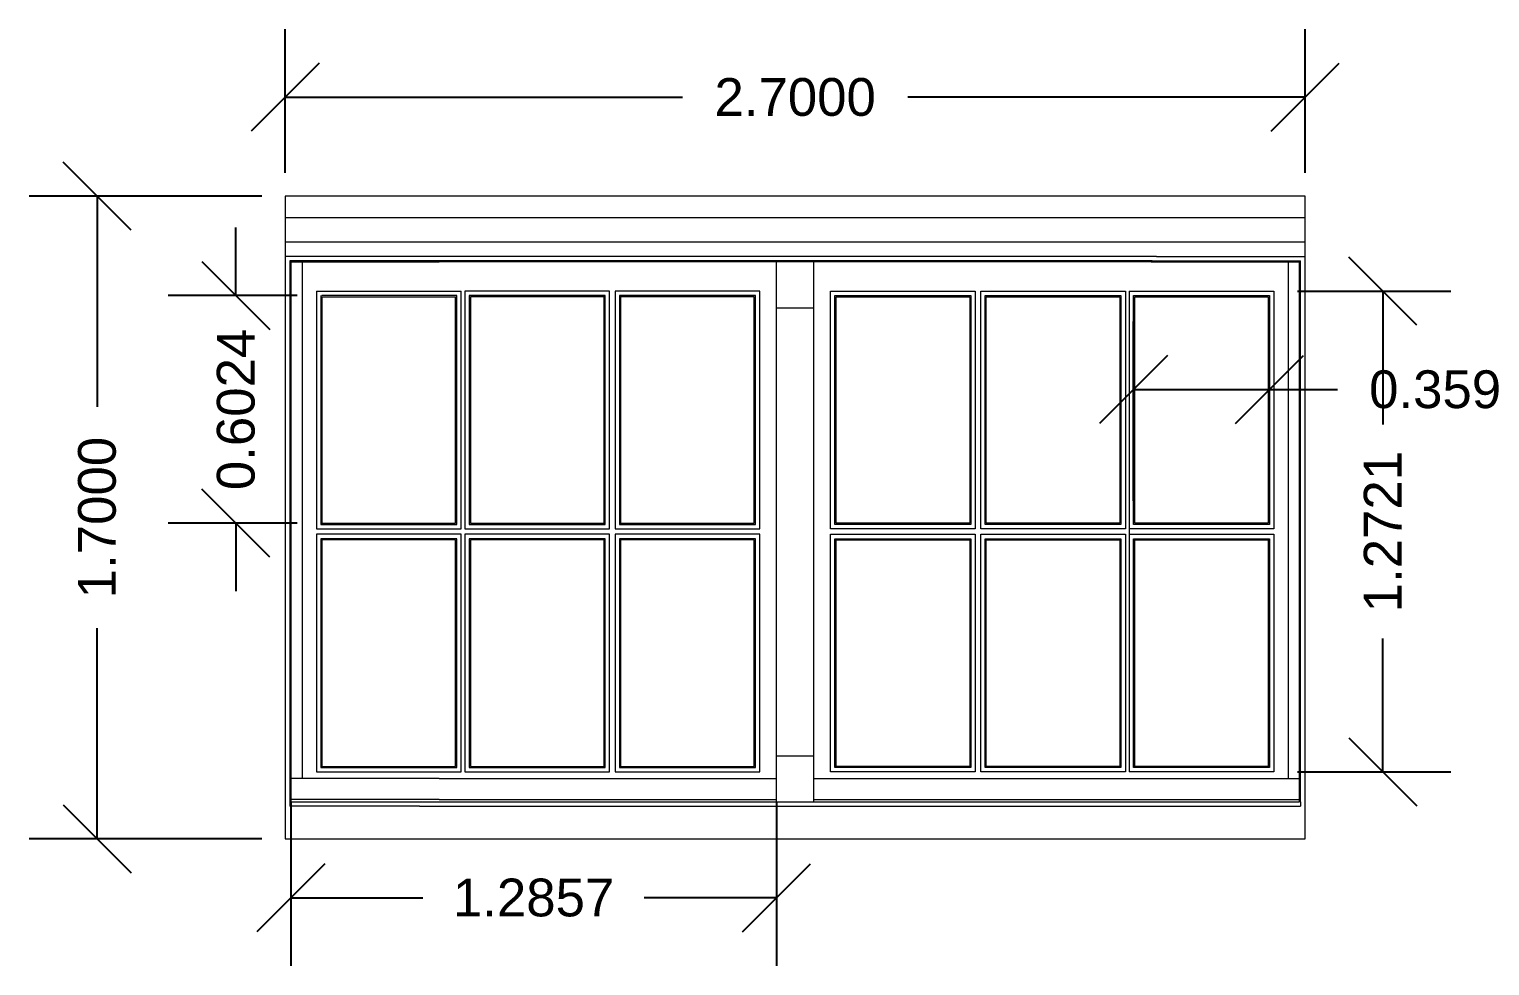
# Model space of a CAD drawing. Header units: inches. Extents: x 16.3 to 32.1, y 12.3 to 22.2.
# Drawn here: x 16.348 to 20.215, y 13.338 to 15.816 of the extents above; entities that cross this region are included whole.
import ezdxf

# ---------------------------------------------------------------- set-up
doc = ezdxf.new("R2010")
doc.units = ezdxf.units.IN
doc.header["$MEASUREMENT"] = 0
doc.styles.get("Standard").update_dxf_attribs({"font": 'arial.ttf'})
doc.dimstyles.get("Standard").update_dxf_attribs({"dimtxt": 0.1, "dimasz": 0.18, "dimexe": 0.18, "dimexo": 0.0625, "dimgap": 0.09, "dimtad": 0, "dimtoh": 1, "dimdec": 4, "dimzin": 0, "dimdsep": 46, "dimtxsty": 'Standard', "dimblk": 'OBLIQUE', "dimcen": 0.09, "dimadec": 0, "dimazin": 0, "dimtfac": 1, "dimtdec": 4, "dimtofl": 0, "dimtmove": 0, "dimatfit": 3, "dimldrblk": 'OBLIQUE', "dimfxl": 1, "dimtolj": 1, "dimtzin": 0, "dimarcsym": 0})

# ---------------------------------------------------------------- blocks, each defined once
blk = doc.blocks.new('_Oblique')
at = {"color": 0, "linetype": 'ByBlock', "lineweight": -2}
blk.add_line((-0.5, -0.5), (0.5, 0.5), dxfattribs=at)
blk = doc.blocks.new('*D28')
at = {"color": 0, "lineweight": -2, "transparency": 16777216}
for p, q in [((17.0257, 15.436), (17.0257, 15.8156)), ((19.7257, 15.436), (19.7257, 15.8156)), ((17.0257, 15.6356), (18.0774, 15.6356)), ((19.7257, 15.6356), (18.6739, 15.6356))]:
    blk.add_line(p, q, dxfattribs=at)
at = {"layer": 'Defpoints', "color": 0, "lineweight": 9, "transparency": 16777216}
for p in [(19.7257, 15.6356), (17.0257, 15.3735), (19.7257, 15.3735)]:
    blk.add_point(p, dxfattribs=at)
at = {"color": 0, "lineweight": -2, "transparency": 16777216, "xscale": 0.18, "yscale": 0.18, "zscale": 0.18, "rotation": 180}
blk.add_blockref('_Oblique', (17.0257, 15.6356), dxfattribs=at)
at = {"color": 0, "lineweight": -2, "transparency": 16777216, "xscale": 0.18, "yscale": 0.18, "zscale": 0.18}
blk.add_blockref('_Oblique', (19.7257, 15.6356), dxfattribs=at)
at = {"color": 0, "lineweight": 9, "transparency": 16777216, "insert": (18.3757, 15.6356), "char_height": 0.1, "attachment_point": 5}
blk.add_mtext('\\A1;2.7000', dxfattribs=at)
blk = doc.blocks.new('*D29')
at = {"color": 0, "lineweight": -2, "transparency": 16777216}
for p, q in [((17.0403, 13.7703), (17.0403, 13.3375)), ((18.3259, 13.7703), (18.3259, 13.3375)), ((17.0403, 13.5175), (17.3902, 13.5175)), ((18.3259, 13.5175), (17.976, 13.5175))]:
    blk.add_line(p, q, dxfattribs=at)
at = {"layer": 'Defpoints', "color": 0, "lineweight": 9, "transparency": 16777216}
for p in [(17.0403, 13.8328), (18.3259, 13.8328), (18.3259, 13.5175)]:
    blk.add_point(p, dxfattribs=at)
at = {"color": 0, "lineweight": -2, "transparency": 16777216, "xscale": 0.18, "yscale": 0.18, "zscale": 0.18, "rotation": 180}
blk.add_blockref('_Oblique', (17.0403, 13.5175), dxfattribs=at)
at = {"color": 0, "lineweight": -2, "transparency": 16777216, "xscale": 0.18, "yscale": 0.18, "zscale": 0.18}
blk.add_blockref('_Oblique', (18.3259, 13.5175), dxfattribs=at)
at = {"color": 0, "lineweight": 9, "transparency": 16777216, "insert": (17.6831, 13.5175), "char_height": 0.1, "attachment_point": 5}
blk.add_mtext('\\A1;1.2857', dxfattribs=at)
blk = doc.blocks.new('*D30')
at = {"color": 0, "lineweight": -2, "transparency": 16777216}
for p, q in [((19.7055, 15.1225), (20.1112, 15.1225)), ((19.9312, 15.1225), (19.9312, 14.7697)), ((19.9312, 13.8504), (19.9312, 14.2032)), ((19.7055, 13.8504), (20.1112, 13.8504))]:
    blk.add_line(p, q, dxfattribs=at)
at = {"layer": 'Defpoints', "color": 0, "lineweight": 9, "transparency": 16777216}
for p in [(19.643, 15.1225), (19.643, 13.8504), (19.9312, 13.8504)]:
    blk.add_point(p, dxfattribs=at)
at = {"color": 0, "lineweight": -2, "transparency": 16777216, "xscale": 0.18, "yscale": 0.18, "zscale": 0.18}
for p, rotation in [((19.9312, 15.1225), 90), ((19.9312, 13.8504), 270)]:
    blk.add_blockref('_Oblique', p, dxfattribs=dict(at, rotation=rotation))
at = {"color": 0, "lineweight": 9, "transparency": 16777216, "insert": (19.9312, 14.4864), "char_height": 0.1, "attachment_point": 5, "rotation": 90}
blk.add_mtext('\\A1;1.2721', dxfattribs=at)
blk = doc.blocks.new('*D31')
at = {"color": 0, "lineweight": -2, "transparency": 16777216}
for p, q in [((19.2716, 14.568), (19.2716, 15.0423)), ((19.6313, 14.568), (19.6313, 15.0423)), ((19.2716, 14.8623), (19.6313, 14.8623)), ((19.6313, 14.8623), (19.8113, 14.8623))]:
    blk.add_line(p, q, dxfattribs=at)
at = {"layer": 'Defpoints', "color": 0, "lineweight": 9, "transparency": 16777216}
for p in [(19.6313, 14.8623), (19.2716, 14.5055), (19.6313, 14.5055)]:
    blk.add_point(p, dxfattribs=at)
at = {"color": 0, "lineweight": -2, "transparency": 16777216, "xscale": 0.18, "yscale": 0.18, "zscale": 0.18, "rotation": 180}
blk.add_blockref('_Oblique', (19.2716, 14.8623), dxfattribs=at)
at = {"color": 0, "lineweight": -2, "transparency": 16777216, "xscale": 0.18, "yscale": 0.18, "zscale": 0.18}
blk.add_blockref('_Oblique', (19.6313, 14.8623), dxfattribs=at)
at = {"color": 0, "lineweight": 9, "transparency": 16777216, "insert": (20.1089, 14.8623), "char_height": 0.1, "attachment_point": 5}
blk.add_mtext('\\A1;0.3597', dxfattribs=at)
blk = doc.blocks.new('*D32')
at = {"color": 0, "lineweight": -2, "transparency": 16777216}
for p, q in [((16.8952, 15.1108), (16.8952, 15.2908)), ((17.0575, 15.1108), (16.7152, 15.1108)), ((17.0575, 14.5084), (16.7152, 14.5084)), ((16.8952, 14.5084), (16.8952, 14.3284))]:
    blk.add_line(p, q, dxfattribs=at)
at = {"layer": 'Defpoints', "color": 0, "lineweight": 9, "transparency": 16777216}
for p in [(17.12, 15.1108), (16.8952, 14.5084), (17.12, 14.5084)]:
    blk.add_point(p, dxfattribs=at)
at = {"color": 0, "lineweight": -2, "transparency": 16777216, "xscale": 0.18, "yscale": 0.18, "zscale": 0.18}
for p, rotation in [((16.8952, 15.1108), 270), ((16.8952, 14.5084), 90)]:
    blk.add_blockref('_Oblique', p, dxfattribs=dict(at, rotation=rotation))
at = {"color": 0, "lineweight": 9, "transparency": 16777216, "insert": (16.8952, 14.8096), "char_height": 0.1, "attachment_point": 5, "rotation": 90}
blk.add_mtext('\\A1;0.6024', dxfattribs=at)
blk = doc.blocks.new('*D33')
at = {"color": 0, "lineweight": -2, "transparency": 16777216}
for p, q in [((16.9632, 15.3735), (16.3477, 15.3735)), ((16.5277, 15.3735), (16.5277, 14.8162)), ((16.5277, 13.6735), (16.5277, 14.2308)), ((16.9632, 13.6735), (16.3477, 13.6735))]:
    blk.add_line(p, q, dxfattribs=at)
at = {"layer": 'Defpoints', "color": 0, "lineweight": 9, "transparency": 16777216}
for p in [(17.0257, 15.3735), (16.5277, 13.6735), (17.0257, 13.6735)]:
    blk.add_point(p, dxfattribs=at)
at = {"color": 0, "lineweight": -2, "transparency": 16777216, "xscale": 0.18, "yscale": 0.18, "zscale": 0.18}
for p, rotation in [((16.5277, 15.3735), 90), ((16.5277, 13.6735), 270)]:
    blk.add_blockref('_Oblique', p, dxfattribs=dict(at, rotation=rotation))
at = {"color": 0, "lineweight": 9, "transparency": 16777216, "insert": (16.5277, 14.5235), "char_height": 0.1, "attachment_point": 5, "rotation": 90}
blk.add_mtext('\\A1;1.7000', dxfattribs=at)

msp = doc.modelspace()

# ---------------------------------------------------------------- linework, layer by layer
at = {"lineweight": 9}
for p, q in [((19.72566, 15.37348), (17.02566, 15.37348)), ((17.02566, 15.37348), (17.02566, 13.67348)), ((19.72566, 13.67348), (19.72566, 15.37348)), ((19.72566, 15.31696), (17.02566, 15.31696)), ((17.02566, 15.25263), (19.72566, 15.25263)), ((17.41866, 15.21461), (17.02566, 15.21461)), ((17.03736, 15.20291), (17.03736, 13.77144)), ((17.43036, 15.20291), (17.03736, 15.20291)), ((17.04028, 15.19999), (17.04028, 13.77144)), ((17.04028, 15.19999), (17.43328, 15.19999)), ((17.07028, 15.19999), (17.07028, 13.83284)), ((19.33265, 15.21461), (17.41866, 15.21461)), ((19.32095, 15.20291), (17.43036, 15.20291)), ((19.31803, 15.19999), (17.43328, 15.19999)), ((18.32594, 13.77144), (18.32594, 15.19999)), ((18.42537, 13.77144), (18.42537, 15.19999)), ((19.31803, 15.19999), (19.71103, 15.19999)), ((19.32095, 15.20291), (19.71395, 15.20291)), ((19.33265, 15.21461), (19.72566, 15.21461)), ((19.68103, 15.19999), (19.68103, 13.83284)), ((19.71103, 13.77144), (19.71103, 15.19999)), ((19.71395, 13.77144), (19.71395, 15.20291)), ((17.10828, 15.12249), (17.10828, 14.49376)), ((17.10828, 15.12249), (17.49137, 15.12249)), ((17.49137, 14.49376), (17.49137, 15.12249)), ((17.88437, 15.12249), (17.50128, 15.12249)), ((17.50128, 15.12249), (17.50128, 14.49376)), ((17.88437, 14.49376), (17.88437, 15.12249)), ((18.28208, 15.12249), (17.89899, 15.12249)), ((17.89899, 15.12249), (17.89899, 14.49376)), ((18.28208, 14.49376), (18.28208, 15.12249)), ((18.46924, 14.49376), (18.46924, 15.12249)), ((18.46924, 15.12249), (18.85233, 15.12249)), ((18.85233, 15.12249), (18.85233, 14.49376)), ((18.86695, 14.49376), (18.86695, 15.12249)), ((18.86695, 15.12249), (19.25004, 15.12249)), ((19.25004, 15.12249), (19.25004, 14.49376)), ((19.25995, 15.12249), (19.64304, 15.12249)), ((19.25995, 15.12249), (19.25995, 13.8504)), ((19.64304, 15.12249), (19.64304, 14.49376)), ((17.11997, 15.11079), (17.11997, 14.50545)), ((17.47967, 15.11079), (17.1229, 15.11079)), ((17.1229, 15.10787), (17.1229, 14.50838)), ((17.1229, 15.10787), (17.47674, 15.10787)), ((17.47674, 14.50838), (17.47674, 15.10787)), ((17.47967, 14.50545), (17.47967, 15.11079)), ((17.87267, 15.11079), (17.51297, 15.11079)), ((17.51297, 15.11079), (17.51297, 14.50545)), ((17.86974, 15.10787), (17.5159, 15.10787)), ((17.5159, 15.10787), (17.5159, 14.50838)), ((17.86974, 14.50838), (17.86974, 15.10787)), ((17.87267, 14.50545), (17.87267, 15.11079)), ((18.27038, 15.11079), (17.91068, 15.11079)), ((17.91068, 15.11079), (17.91068, 14.50545)), ((18.26746, 15.10787), (17.91361, 15.10787)), ((17.91361, 15.10787), (17.91361, 14.50838)), ((18.26746, 14.50838), (18.26746, 15.10787)), ((18.27038, 14.50545), (18.27038, 15.11079)), ((18.48093, 14.50545), (18.48093, 15.11079)), ((18.48093, 15.11079), (18.84063, 15.11079)), ((18.48386, 14.50838), (18.48386, 15.10787)), ((18.48386, 15.10787), (18.8377, 15.10787)), ((18.8377, 15.10787), (18.8377, 14.50838)), ((18.84063, 15.11079), (18.84063, 14.50545)), ((18.87864, 14.50545), (18.87864, 15.11079)), ((18.87864, 15.11079), (19.23834, 15.11079)), ((18.88157, 14.50838), (18.88157, 15.10787)), ((18.88157, 15.10787), (19.23542, 15.10787)), ((19.23542, 15.10787), (19.23542, 14.50838)), ((19.23834, 15.11079), (19.23834, 14.50545)), ((19.27164, 14.50545), (19.27164, 15.11079)), ((19.27164, 15.11079), (19.63134, 15.11079)), ((19.27457, 14.50838), (19.27457, 15.10787)), ((19.27457, 15.10787), (19.62842, 15.10787)), ((19.62842, 15.10787), (19.62842, 14.50838)), ((19.63134, 15.11079), (19.63134, 14.50545)), ((18.32594, 15.07863), (18.42537, 15.07863)), ((17.11997, 14.50545), (17.47967, 14.50545)), ((17.1229, 14.50838), (17.47674, 14.50838)), ((17.51297, 14.50545), (17.87267, 14.50545)), ((17.5159, 14.50838), (17.86974, 14.50838)), ((17.91068, 14.50545), (18.27038, 14.50545)), ((17.91361, 14.50838), (18.26746, 14.50838)), ((18.84063, 14.50545), (18.48093, 14.50545)), ((18.8377, 14.50838), (18.48386, 14.50838)), ((19.23834, 14.50545), (18.87864, 14.50545)), ((19.23542, 14.50838), (18.88157, 14.50838)), ((19.63134, 14.50545), (19.27164, 14.50545)), ((19.62842, 14.50838), (19.27457, 14.50838)), ((17.10828, 14.49376), (17.49137, 14.49376)), ((17.49137, 14.47913), (17.10828, 14.47913)), ((17.10828, 14.47913), (17.10828, 13.8504)), ((17.47967, 14.46744), (17.11997, 14.46744)), ((17.11997, 14.46744), (17.11997, 13.8621)), ((17.47674, 14.46451), (17.1229, 14.46451)), ((17.1229, 14.46451), (17.1229, 13.86502)), ((17.47674, 13.86502), (17.47674, 14.46451)), ((17.47967, 13.8621), (17.47967, 14.46744)), ((17.49137, 13.8504), (17.49137, 14.47913)), ((17.50128, 14.49376), (17.88437, 14.49376)), ((17.88437, 14.47913), (17.50128, 14.47913)), ((17.50128, 14.47913), (17.50128, 13.8504)), ((17.87267, 14.46744), (17.51297, 14.46744)), ((17.51297, 14.46744), (17.51297, 13.8621)), ((17.86974, 14.46451), (17.5159, 14.46451)), ((17.5159, 14.46451), (17.5159, 13.86502)), ((17.86974, 13.86502), (17.86974, 14.46451)), ((17.87267, 13.8621), (17.87267, 14.46744)), ((17.88437, 13.8504), (17.88437, 14.47913)), ((17.89899, 14.49376), (18.28208, 14.49376)), ((18.28208, 14.47913), (17.89899, 14.47913)), ((17.89899, 14.47913), (17.89899, 13.8504)), ((18.27038, 14.46744), (17.91068, 14.46744)), ((17.91068, 14.46744), (17.91068, 13.8621)), ((18.26746, 14.46451), (17.91361, 14.46451)), ((17.91361, 14.46451), (17.91361, 13.86502)), ((18.26746, 13.86502), (18.26746, 14.46451)), ((18.27038, 13.8621), (18.27038, 14.46744)), ((18.28208, 13.8504), (18.28208, 14.47913)), ((18.85233, 14.49376), (18.46924, 14.49376)), ((18.46924, 13.8504), (18.46924, 14.47913)), ((18.46924, 14.47913), (18.85233, 14.47913)), ((18.48093, 13.8621), (18.48093, 14.46744)), ((18.48093, 14.46744), (18.84063, 14.46744)), ((18.48386, 13.86502), (18.48386, 14.46451)), ((18.48386, 14.46451), (18.8377, 14.46451)), ((18.8377, 14.46451), (18.8377, 13.86502)), ((18.84063, 14.46744), (18.84063, 13.8621)), ((18.85233, 14.47913), (18.85233, 13.8504)), ((19.25004, 14.49376), (18.86695, 14.49376)), ((18.86695, 13.8504), (18.86695, 14.47913)), ((18.86695, 14.47913), (19.25004, 14.47913)), ((18.87864, 13.8621), (18.87864, 14.46744)), ((18.87864, 14.46744), (19.23834, 14.46744)), ((18.88157, 13.86502), (18.88157, 14.46451)), ((18.88157, 14.46451), (19.23542, 14.46451)), ((19.23542, 14.46451), (19.23542, 13.86502)), ((19.23834, 14.46744), (19.23834, 13.8621)), ((19.25004, 14.47913), (19.25004, 13.8504)), ((19.64304, 14.49376), (19.25995, 14.49376)), ((19.25995, 14.47913), (19.64304, 14.47913)), ((19.27164, 13.8621), (19.27164, 14.46744)), ((19.27164, 14.46744), (19.63134, 14.46744)), ((19.27457, 13.86502), (19.27457, 14.46451)), ((19.27457, 14.46451), (19.62842, 14.46451)), ((19.62842, 14.46451), (19.62842, 13.86502)), ((19.63134, 14.46744), (19.63134, 13.8621)), ((19.64304, 14.47913), (19.64304, 13.8504)), ((18.32594, 13.8928), (18.42537, 13.8928)), ((17.10828, 13.8504), (17.49137, 13.8504)), ((17.11997, 13.8621), (17.47967, 13.8621)), ((17.1229, 13.86502), (17.47674, 13.86502)), ((17.50128, 13.8504), (17.88437, 13.8504)), ((17.51297, 13.8621), (17.87267, 13.8621)), ((17.5159, 13.86502), (17.86974, 13.86502)), ((17.89899, 13.8504), (18.28208, 13.8504)), ((17.91068, 13.8621), (18.27038, 13.8621)), ((17.91361, 13.86502), (18.26746, 13.86502)), ((18.85233, 13.8504), (18.46924, 13.8504)), ((18.84063, 13.8621), (18.48093, 13.8621)), ((18.8377, 13.86502), (18.48386, 13.86502)), ((19.25004, 13.8504), (18.86695, 13.8504)), ((19.23834, 13.8621), (18.87864, 13.8621)), ((19.23542, 13.86502), (18.88157, 13.86502)), ((19.64304, 13.8504), (19.25995, 13.8504)), ((19.63134, 13.8621), (19.27164, 13.8621)), ((19.62842, 13.86502), (19.27457, 13.86502)), ((17.43328, 13.83284), (17.04028, 13.83284)), ((17.43328, 13.83284), (18.32594, 13.83284)), ((18.42537, 13.83284), (19.31803, 13.83284)), ((19.31803, 13.83284), (19.71103, 13.83284)), ((17.03736, 13.77144), (17.03736, 13.75973)), ((17.43328, 13.77729), (17.04028, 13.77729)), ((17.04028, 13.77144), (17.38138, 13.77144)), ((17.38138, 13.77144), (19.36994, 13.77144)), ((17.43328, 13.77729), (18.32594, 13.77729)), ((18.42537, 13.77729), (19.31803, 13.77729)), ((19.31803, 13.77729), (19.71103, 13.77729)), ((19.36994, 13.77144), (19.71103, 13.77144)), ((19.71395, 13.77144), (19.71395, 13.75973)), ((17.38138, 13.75973), (17.03736, 13.75973)), ((17.38138, 13.75973), (19.36994, 13.75973)), ((19.36994, 13.75973), (19.71395, 13.75973)), ((17.02566, 13.67348), (19.72566, 13.67348))]:
    msp.add_line(p, q, dxfattribs=at)

# ---------------------------------------------------------------- dimensions: what is measured, and where the dimension line sits
at = {"color": 41, "lineweight": 9, "true_color": 0xf4ee51}
for base, p1, p2, picture, middle in [((19.72566, 15.63555), (17.02566, 15.37348), (19.72566, 15.37348), '*D28', (18.37566, 15.63555)), ((19.63134, 14.86234), (19.27164, 14.50545), (19.63134, 14.50545), '*D31', (20.10891, 14.86234)), ((18.32594, 13.51755), (17.04028, 13.83284), (18.32594, 13.83284), '*D29', (17.68311, 13.51755))]:
    dim = msp.add_linear_dim(base=base, p1=p1, p2=p2, dimstyle='Standard', dxfattribs=at)
    dim.commit()
    dim.dimension.update_dxf_attribs({"geometry": picture, "text_midpoint": middle})
for base, p1, p2, picture, middle in [((16.52773, 13.67348), (17.02566, 15.37348), (17.02566, 13.67348), '*D33', (16.52773, 14.52348)), ((16.89521, 14.50838), (17.11997, 15.11079), (17.11997, 14.50838), '*D32', (16.89521, 14.80959)), ((19.93116, 13.8504), (19.64304, 15.12249), (19.64304, 13.8504), '*D30', (19.93116, 14.48645))]:
    dim = msp.add_linear_dim(base=base, p1=p1, p2=p2, angle=90, dimstyle='Standard', dxfattribs=at)
    dim.commit()
    dim.dimension.update_dxf_attribs({"geometry": picture, "text_midpoint": middle})

doc.saveas('drawing.dxf')
